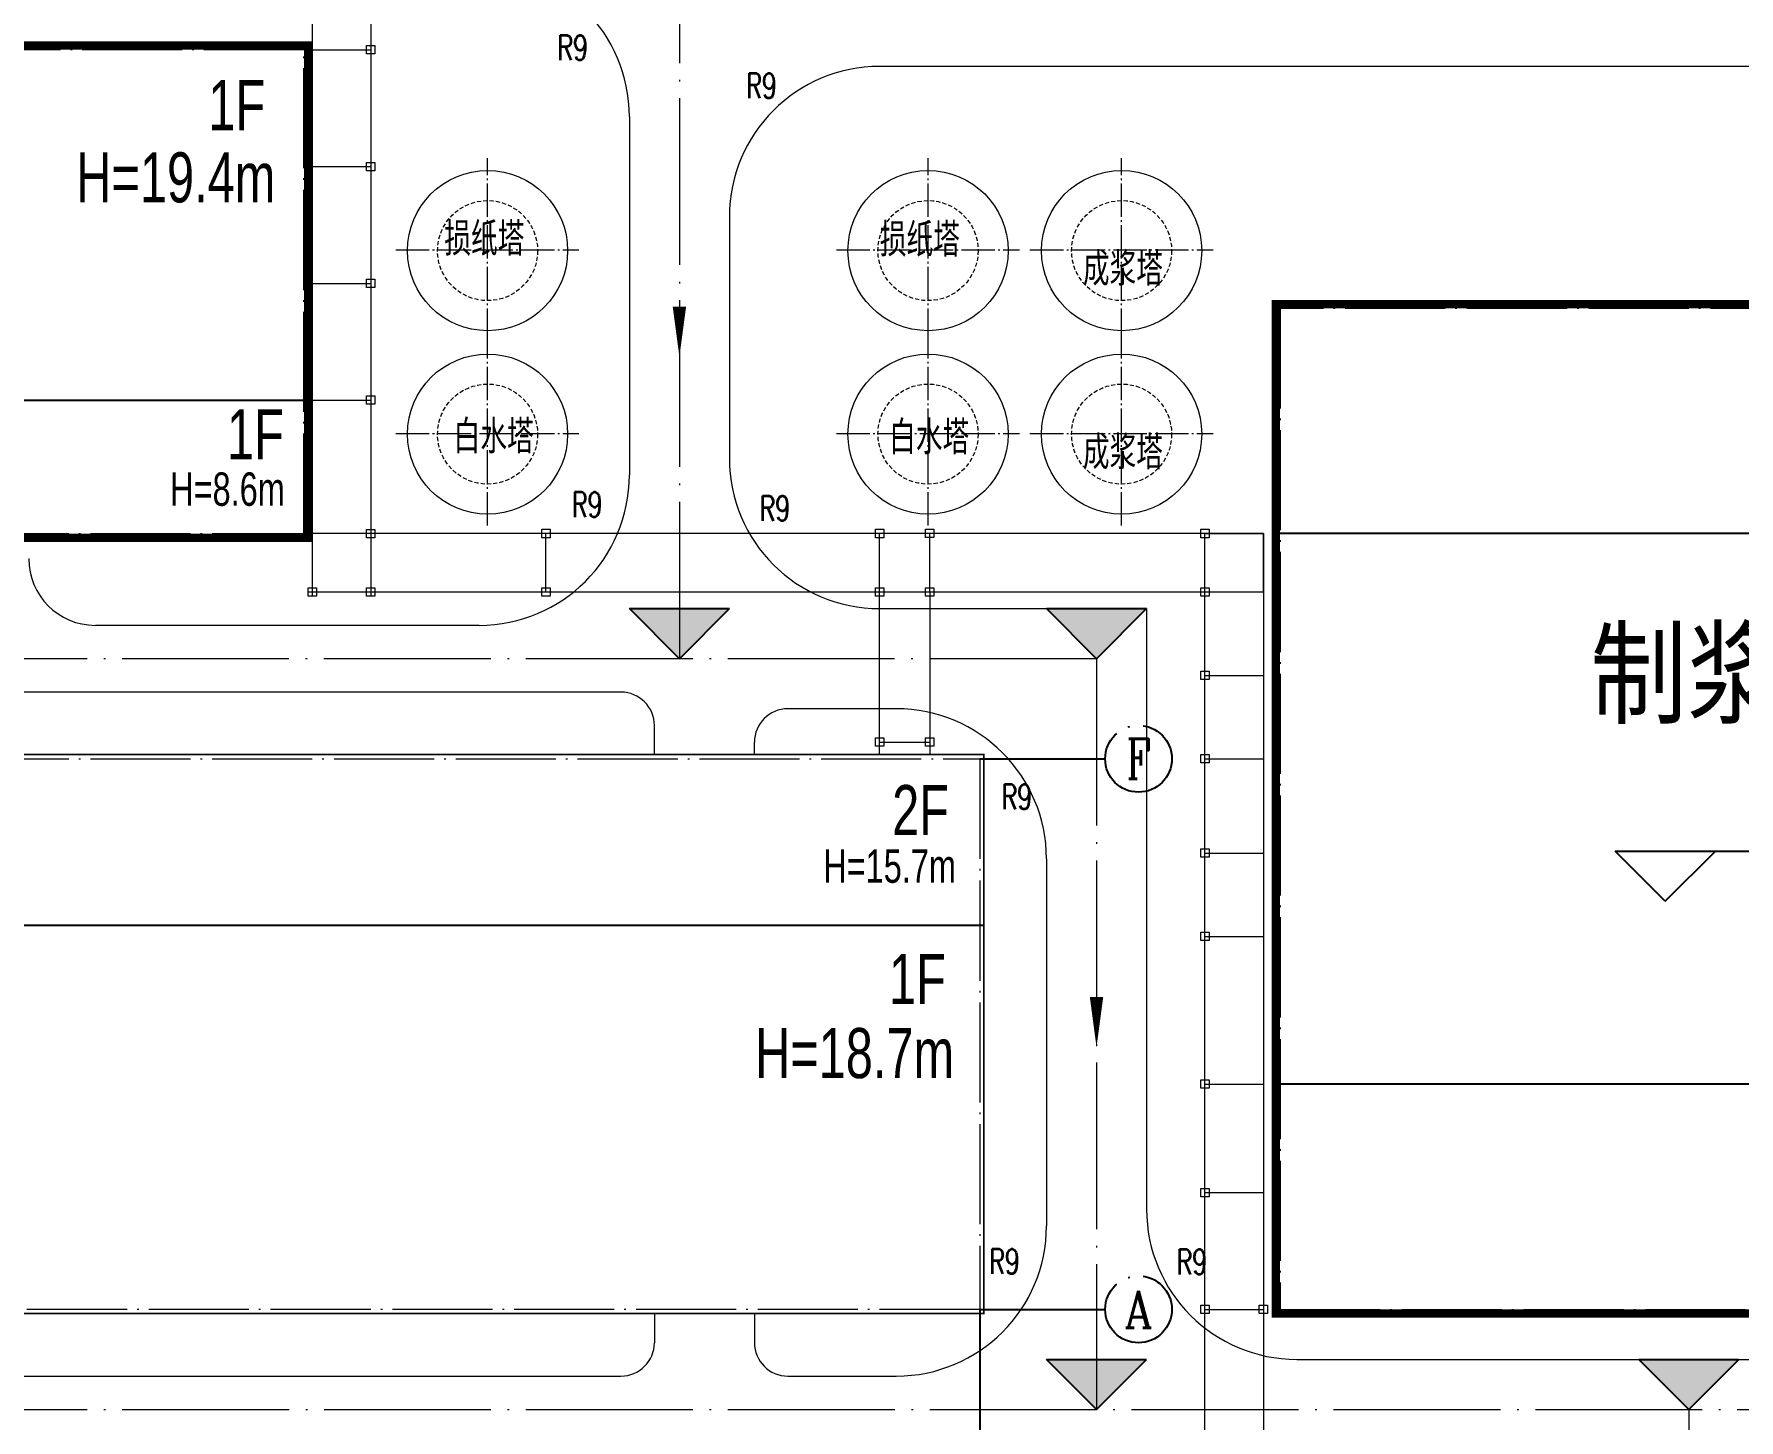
# Model space of a CAD drawing. Header units: metres. Extents: x 497148 to 498044, y 2998751 to 2999627.
# Drawn here: x 497705.8 to 497807.9, y 2999120.7 to 2999203.8 of the extents above; entities that cross this region are included whole.
import ezdxf
from ezdxf.enums import TextEntityAlignment as Align

# ---------------------------------------------------------------- set-up
doc = ezdxf.new("R2010")
doc.units = ezdxf.units.M
doc.linetypes.add('DOTE', pattern=[2.42, 2, -0.2, 0.02, -0.2])
doc.linetypes.add('HIDDEN', pattern=[0.375, 0.25, -0.125])
for name, color, linetype in [('AXIS', 253, 'DOTE'), ('AXIS_TEXT', 7, 'Continuous'), ('DIM_ELEV', 3, 'Continuous'), ('DIM_SYMB', 3, 'Continuous'), ('建筑', 7, 'Continuous'), ('文字', 255, 'Continuous'), ('新建建筑', 2, 'Continuous')]:
    doc.layers.add(name, color=color, linetype=linetype)
doc.layers.add('建筑轴线', color=1, linetype='DOTE', lineweight=15, plot=False)
for name, color, linetype, lineweight in [('桁架-管廊', 6, 'Continuous', 0), ('细线', 7, 'Continuous', 18), ('设备', 253, 'Continuous', 15), ('道路', 4, 'Continuous', 15), ('道路中线', 1, 'DOTE', 13)]:
    doc.layers.add(name, color=color, linetype=linetype, lineweight=lineweight)
doc.styles.add('_HZTXT', font='txt.shx', dxfattribs={"width": 0.8, "bigfont": 'HZTXT.shx'})
doc.styles.add('_TCH_AXIS', font='COMPLEX', dxfattribs={"bigfont": 'GBCBIG'})
doc.styles.add('_TCH_DIM', font='SIMPLEX', dxfattribs={"bigfont": 'GBCBIG'})
doc.styles.add('COMPLEX', font='COMPLEX')
doc.styles.add('亨利项目总图布置_2022_8_8_t3--03$0$亨利项目总图布置_2022_8_8_t3--02$0$CEC', font='ARIALN.TTF')

# ---------------------------------------------------------------- blocks, each defined once
blk = doc.blocks.new('A$C8b354ef7')
at = {"layer": '设备', "color": 1, "linetype": 'DOTE'}
for p, q in [((5.49, 0), (5.49, 11.02)), ((0, 5.51), (10.97, 5.51))]:
    blk.add_line(p, q, dxfattribs=at)
at = {"layer": '设备'}
blk.add_circle((5.49, 5.47), 4.8, dxfattribs=at)
at = {"layer": '设备', "linetype": 'HIDDEN'}
blk.add_circle((5.49, 5.47), 3, dxfattribs=at)
blk = doc.blocks.new('_AXISO')
blk.add_circle((0, 0), 0.5)
at = {"layer": 'AXIS_TEXT', "style": 'COMPLEX', "width": 1.041667}
blk.add_attdef('A', text='', height=0.56, dxfattribs=at).set_placement((-0.25, -0.28), (0.25, -0.28), align=Align.FIT)
blk = doc.blocks.new('新块')
at = {"layer": 'DIM_ELEV'}
for points in [[(497744.434, 2999166.333), (497741.434, 2999169.333), (497747.434, 2999169.333)], [(497769.434, 2999166.333), (497766.434, 2999169.333), (497772.434, 2999169.333)], [(497769.434, 2999121.333), (497766.434, 2999124.333), (497772.434, 2999124.333)], [(497804.934, 2999121.333), (497801.934, 2999124.333), (497807.934, 2999124.333)]]:
    blk.add_hatch(color=0, dxfattribs=at).paths.add_polyline_path(points)
at = {"color": 0}
for p, q in [((497841.684, 2999173.833), (497780.184, 2999173.833)), ((497841.684, 2999140.833), (497780.184, 2999140.833))]:
    blk.add_line(p, q, dxfattribs=at)
at = {"layer": 'AXIS', "color": 3, "linetype": 'Continuous'}
for p, q in [((497762.434, 2999160.333), (497769.952, 2999160.333)), ((497762.434, 2999127.333), (497762.434, 2999120.077)), ((497762.434, 2999127.333), (497769.952, 2999127.333))]:
    blk.add_line(p, q, dxfattribs=at)
at = {"layer": 'DIM_ELEV', "color": 0}
for p, q in [((497744.434, 2999166.333), (497741.434, 2999169.333)), ((497741.434, 2999169.333), (497747.434, 2999169.333)), ((497744.434, 2999166.333), (497747.434, 2999169.333)), ((497769.434, 2999166.333), (497766.434, 2999169.333)), ((497766.434, 2999169.333), (497772.434, 2999169.333)), ((497769.434, 2999166.333), (497772.434, 2999169.333)), ((497803.524, 2999151.796), (497800.524, 2999154.796)), ((497800.524, 2999154.796), (497819.979, 2999154.796)), ((497803.524, 2999151.796), (497806.524, 2999154.796)), ((497769.434, 2999121.333), (497766.434, 2999124.333)), ((497766.434, 2999124.333), (497772.434, 2999124.333)), ((497769.434, 2999121.333), (497772.434, 2999124.333)), ((497804.934, 2999121.333), (497801.934, 2999124.333)), ((497801.934, 2999124.333), (497807.934, 2999124.333)), ((497804.934, 2999121.333), (497807.934, 2999124.333))]:
    blk.add_line(p, q, dxfattribs=at)
at = {"layer": 'DIM_SYMB', "linetype": 'Continuous'}
for points in [[(497744.434, 2999199.445, 0, 0, 0), (497744.434, 2999184.428, 0, 0.8, 0), (497744.434, 2999187.428, 0, 0, 0)], [(497769.434, 2999158.063, 0, 0, 0), (497769.434, 2999143.046, 0, 0.8, 0), (497769.434, 2999146.046, 0, 0, 0)]]:
    blk.add_lwpolyline(points, format="xyseb", dxfattribs=at)
at = {"layer": '建筑', "linetype": 'Continuous'}
blk.add_line((497570.434, 2999181.833), (497721.934, 2999181.833), dxfattribs=at)
at = {"layer": '建筑', "flags": 128}
blk.add_lwpolyline([(497762.684, 2999150.333), (497570.184, 2999150.332)], dxfattribs=at)
at = {"layer": '建筑轴线', "ltscale": 3}
for points in [[(497570.434, 2999173.833), (497721.934, 2999173.833), (497721.934, 2999202.833), (497570.434, 2999202.833)], [(497780.434, 2999127.333), (497841.434, 2999127.333), (497841.434, 2999187.333), (497780.434, 2999187.333)], [(497570.434, 2999160.333), (497762.434, 2999160.333), (497762.434, 2999127.333), (497570.434, 2999127.333)]]:
    blk.add_lwpolyline(points, close=True, dxfattribs=at)
at = {"layer": '新建建筑', "linetype": 'Continuous'}
for points, const_width in [([(497570.184, 2999173.583), (497722.184, 2999173.583), (497722.184, 2999203.083), (497570.184, 2999203.083)], 0.5), ([(497780.184, 2999127.083), (497841.684, 2999127.083), (497841.684, 2999187.583), (497780.184, 2999187.583)], 0.5), ([(497570.184, 2999127.083), (497582.184, 2999127.083), (497582.184, 2999124.233), (497612.384, 2999124.233), (497612.384, 2999127.083), (497690.184, 2999127.083), (497690.184, 2999124.233), (497702.684, 2999124.233), (497702.684, 2999127.083), (497762.684, 2999127.083), (497762.684, 2999160.583), (497570.184, 2999160.583)], 0.1)]:
    blk.add_lwpolyline(points, close=True, dxfattribs=dict(at, const_width=const_width))
at = {"layer": '桁架-管廊', "linetype": 'ByBlock', "ltscale": 0.2}
for p, q in [((497736.434, 2999170.338), (497736.434, 2999173.838)), ((497756.434, 2999170.338), (497756.434, 2999173.838)), ((497759.434, 2999170.339), (497759.434, 2999173.839)), ((497756.434, 2999161.338), (497759.434, 2999161.339))]:
    blk.add_line(p, q, dxfattribs=at)
for points in [[(497722.434, 2999215.583), (497722.434, 2999170.083)], [(497725.934, 2999215.583), (497725.934, 2999170.083)], [(497722.434, 2999202.833), (497725.934, 2999202.833)], [(497722.434, 2999195.833), (497725.934, 2999195.833)], [(497722.434, 2999188.833), (497725.934, 2999188.833)], [(497722.434, 2999181.833), (497725.934, 2999181.833)], [(497722.184, 2999170.333), (497779.434, 2999170.333), (497779.434, 2999173.833), (497722.213, 2999173.833)], [(497775.934, 2999113.843), (497775.934, 2999173.838), (497779.434, 2999173.838), (497779.434, 2999113.843)], [(497756.434, 2999160.583), (497756.434, 2999170.333)], [(497759.434, 2999170.333), (497759.434, 2999160.583)], [(497775.934, 2999127.333), (497779.434, 2999127.333)]]:
    blk.add_lwpolyline(points, dxfattribs=at)
at = {"layer": '桁架-管廊', "linetype": 'ByBlock', "ltscale": 0.2, "elevation": 0}
for points in [[(497725.684, 2999203.083), (497726.184, 2999203.083), (497726.184, 2999202.583), (497725.684, 2999202.583)], [(497725.684, 2999196.083), (497726.184, 2999196.083), (497726.184, 2999195.583), (497725.684, 2999195.583)], [(497725.684, 2999189.083), (497726.184, 2999189.083), (497726.184, 2999188.583), (497725.684, 2999188.583)], [(497725.684, 2999182.083), (497726.184, 2999182.083), (497726.184, 2999181.583), (497725.684, 2999181.583)], [(497775.684, 2999165.583), (497776.184, 2999165.583), (497776.184, 2999165.083), (497775.684, 2999165.083)], [(497775.684, 2999160.583), (497776.184, 2999160.583), (497776.184, 2999160.083), (497775.684, 2999160.083)], [(497775.684, 2999154.933), (497776.184, 2999154.933), (497776.184, 2999154.433), (497775.684, 2999154.433)], [(497775.684, 2999149.933), (497776.184, 2999149.933), (497776.184, 2999149.433), (497775.684, 2999149.433)], [(497775.684, 2999141.083), (497776.184, 2999141.083), (497776.184, 2999140.583), (497775.684, 2999140.583)], [(497775.684, 2999134.583), (497776.184, 2999134.583), (497776.184, 2999134.083), (497775.684, 2999134.083)], [(497775.684, 2999127.583), (497776.184, 2999127.583), (497776.184, 2999127.083), (497775.684, 2999127.083)], [(497779.184, 2999127.583), (497779.684, 2999127.583), (497779.684, 2999127.083), (497779.184, 2999127.083)]]:
    blk.add_lwpolyline(points, close=True, dxfattribs=at)
at = {"layer": '桁架-管廊', "linetype": 'ByBlock', "ltscale": 0.2}
for points in [[(497725.684, 2999174.083), (497726.184, 2999174.083), (497726.184, 2999173.583), (497725.684, 2999173.583)], [(497736.184, 2999174.088), (497736.684, 2999174.088), (497736.684, 2999173.588), (497736.184, 2999173.588)], [(497756.184, 2999174.088), (497756.684, 2999174.088), (497756.684, 2999173.588), (497756.184, 2999173.588)], [(497759.184, 2999174.089), (497759.684, 2999174.089), (497759.684, 2999173.589), (497759.184, 2999173.589)], [(497775.684, 2999174.088), (497776.184, 2999174.088), (497776.184, 2999173.588), (497775.684, 2999173.588)], [(497722.184, 2999170.583), (497722.684, 2999170.583), (497722.684, 2999170.083), (497722.184, 2999170.083)], [(497725.684, 2999170.583), (497726.184, 2999170.583), (497726.184, 2999170.083), (497725.684, 2999170.083)], [(497736.184, 2999170.588), (497736.684, 2999170.588), (497736.684, 2999170.088), (497736.184, 2999170.088)], [(497756.184, 2999170.588), (497756.684, 2999170.588), (497756.684, 2999170.088), (497756.184, 2999170.088)], [(497759.184, 2999170.589), (497759.684, 2999170.589), (497759.684, 2999170.089), (497759.184, 2999170.089)], [(497775.684, 2999170.588), (497776.184, 2999170.588), (497776.184, 2999170.088), (497775.684, 2999170.088)], [(497756.184, 2999161.588), (497756.684, 2999161.588), (497756.684, 2999161.088), (497756.184, 2999161.088)], [(497759.184, 2999161.589), (497759.684, 2999161.589), (497759.684, 2999161.089), (497759.184, 2999161.089)]]:
    blk.add_lwpolyline(points, close=True, dxfattribs=at)
at = {"layer": '桁架-管廊', "linetype": 'ByBlock', "ltscale": 0.2, "elevation": 0}
for points in [[(497775.934, 2999165.333), (497779.434, 2999165.333)], [(497775.934, 2999160.333), (497779.434, 2999160.333)], [(497775.934, 2999154.683), (497779.434, 2999154.683)], [(497775.934, 2999149.683), (497779.434, 2999149.683)], [(497775.934, 2999140.833), (497779.434, 2999140.833)], [(497775.934, 2999134.333), (497779.434, 2999134.333)]]:
    blk.add_lwpolyline(points, dxfattribs=at)
at = {"layer": '道路', "linetype": 'ByBlock', "lineweight": 0, "ltscale": 0.2}
for p, q in [((497912.434, 2999201.833), (497756.434, 2999201.833)), ((497741.434, 2999198.833), (497741.434, 2999177.333)), ((497747.434, 2999192.833), (497747.434, 2999178.333)), ((497732.434, 2999168.333), (497709.434, 2999168.333)), ((497756.434, 2999169.333), (497772.434, 2999169.333)), ((497772.434, 2999169.333), (497772.434, 2999133.333)), ((497740.934, 2999164.333), (497576.779, 2999164.333)), ((497757.434, 2999163.333), (497750.934, 2999163.333)), ((497742.934, 2999160.583), (497742.934, 2999162.333)), ((497748.934, 2999160.583), (497748.934, 2999161.333)), ((497766.434, 2999154.333), (497766.434, 2999132.333)), ((497742.934, 2999127.083), (497742.934, 2999125.333)), ((497748.934, 2999127.083), (497748.934, 2999125.333)), ((497781.434, 2999124.333), (497912.434, 2999124.333)), ((497576.82, 2999123.333), (497740.934, 2999123.333)), ((497750.934, 2999123.333), (497757.434, 2999123.333))]:
    blk.add_line(p, q, dxfattribs=at)
for centre, radius, start, end in [((497732.434, 2999198.833, 0), 9, 0, 90), ((497756.434, 2999192.833, 0), 9, 90, 180), ((497756.434, 2999178.333, 0), 9, 180, 270), ((497732.434, 2999177.333, 0), 9, 270, 0), ((497709.434, 2999172.333, 0), 4, 180, 270), ((497740.934, 2999162.333, 0), 2, 0, 90), ((497750.934, 2999161.333, 0), 2, 90, 180), ((497757.434, 2999154.333, 0), 9, 0, 90), ((497781.434, 2999133.333, 0), 9, 180, 270), ((497757.434, 2999132.333, 0), 9, 270, 0), ((497740.934, 2999125.333, 0), 2, 270, 0), ((497750.934, 2999125.333, 0), 2, 180, 270)]:
    blk.add_arc(centre, radius, start, end, dxfattribs=at)
at = {"layer": '道路中线', "ltscale": 5}
for p, q in [((497744.434, 2999248.333), (497744.434, 2999166.333)), ((497769.434, 2999166.333), (497565.751, 2999166.333)), ((497769.434, 2999166.333), (497769.434, 2999121.333)), ((497565.839, 2999121.333), (497924.934, 2999121.333)), ((497804.934, 2999121.333), (497804.934, 2999066.333))]:
    blk.add_line(p, q, dxfattribs=at)
at = {"layer": 'AXIS', "color": 3, "linetype": 'Continuous'}
ref = blk.add_blockref('_AXISO', (497771.952, 2999160.333), dxfattribs=dict(at, xscale=4, yscale=4, zscale=4))
ref.add_attrib('A', 'F', dxfattribs={"layer": 'AXIS_TEXT', "color": 3, "linetype": 'Continuous', "height": 2.381, "style": '_TCH_AXIS', "width": 0.8125}).set_placement((497771.215, 2999159.142), (497772.689, 2999159.142), align=Align.FIT)
ref = blk.add_blockref('_AXISO', (497771.952, 2999127.333), dxfattribs=dict(at, xscale=4, yscale=4, zscale=4))
ref.add_attrib('A', 'A', dxfattribs={"layer": 'AXIS_TEXT', "color": 3, "linetype": 'Continuous', "height": 2.227, "style": '_TCH_AXIS', "width": 0.888889}).set_placement((497771.104, 2999126.219), (497772.801, 2999126.219), align=Align.FIT)
at = {"layer": '细线', "linetype": 'Continuous'}
for p in [(497727.447, 2999185.325), (497753.847, 2999185.325), (497765.447, 2999185.325), (497727.447, 2999174.325), (497753.847, 2999174.325), (497765.447, 2999174.325)]:
    blk.add_blockref('A$C8b354ef7', p, dxfattribs=at)
at = {"style": '_HZTXT', "width": 0.8}
for s, p in [('损纸塔', (497732.744, 2999191.489)), ('损纸塔', (497758.844, 2999191.438)), ('成浆塔', (497771.015, 2999189.689)), ('白水塔', (497733.304, 2999179.641)), ('白水塔', (497759.404, 2999179.59)), ('成浆塔', (497771.015, 2999178.689))]:
    blk.add_text(s, height=2, rotation=0, dxfattribs=at).set_placement(p, align=Align.MIDDLE_CENTER)
at = {"layer": '文字', "color": 7, "style": '亨利项目总图布置_2022_8_8_t3--03$0$亨利项目总图布置_2022_8_8_t3--02$0$CEC', "width": 0.85}
for s, height, p in [('1F', 3, (497716.201, 2999198.014)), ('H=19.4m', 3, (497708.287, 2999193.688)), ('1F', 3, (497717.319, 2999178.283)), ('H=8.6m', 2, (497713.913, 2999175.499)), ('制浆车间', 5, (497799.033, 2999162.955)), ('2F', 3, (497757.185, 2999155.758)), ('H=15.7m', 2, (497753.055, 2999152.901)), ('1F', 3, (497756.993, 2999145.63)), ('H=18.7m', 3, (497748.967, 2999141.194))]:
    blk.add_text(s, height=height, dxfattribs=at).set_placement(p)
at = {"layer": '道路', "style": '_TCH_DIM', "width": 0.7}
for p in [(497737.113, 2999202.214, 0), (497748.435, 2999199.929, 0), (497737.984, 2999174.826, 0), (497749.238, 2999174.6, 0), (497763.739, 2999157.305, 0), (497762.997, 2999129.458, 0), (497774.23, 2999129.431, 0)]:
    blk.add_text('R9', height=1.5, dxfattribs=at).set_placement(p)

msp = doc.modelspace()

# ---------------------------------------------------------------- block references
msp.add_blockref('新块', (0, 0))

doc.saveas('drawing.dxf')
